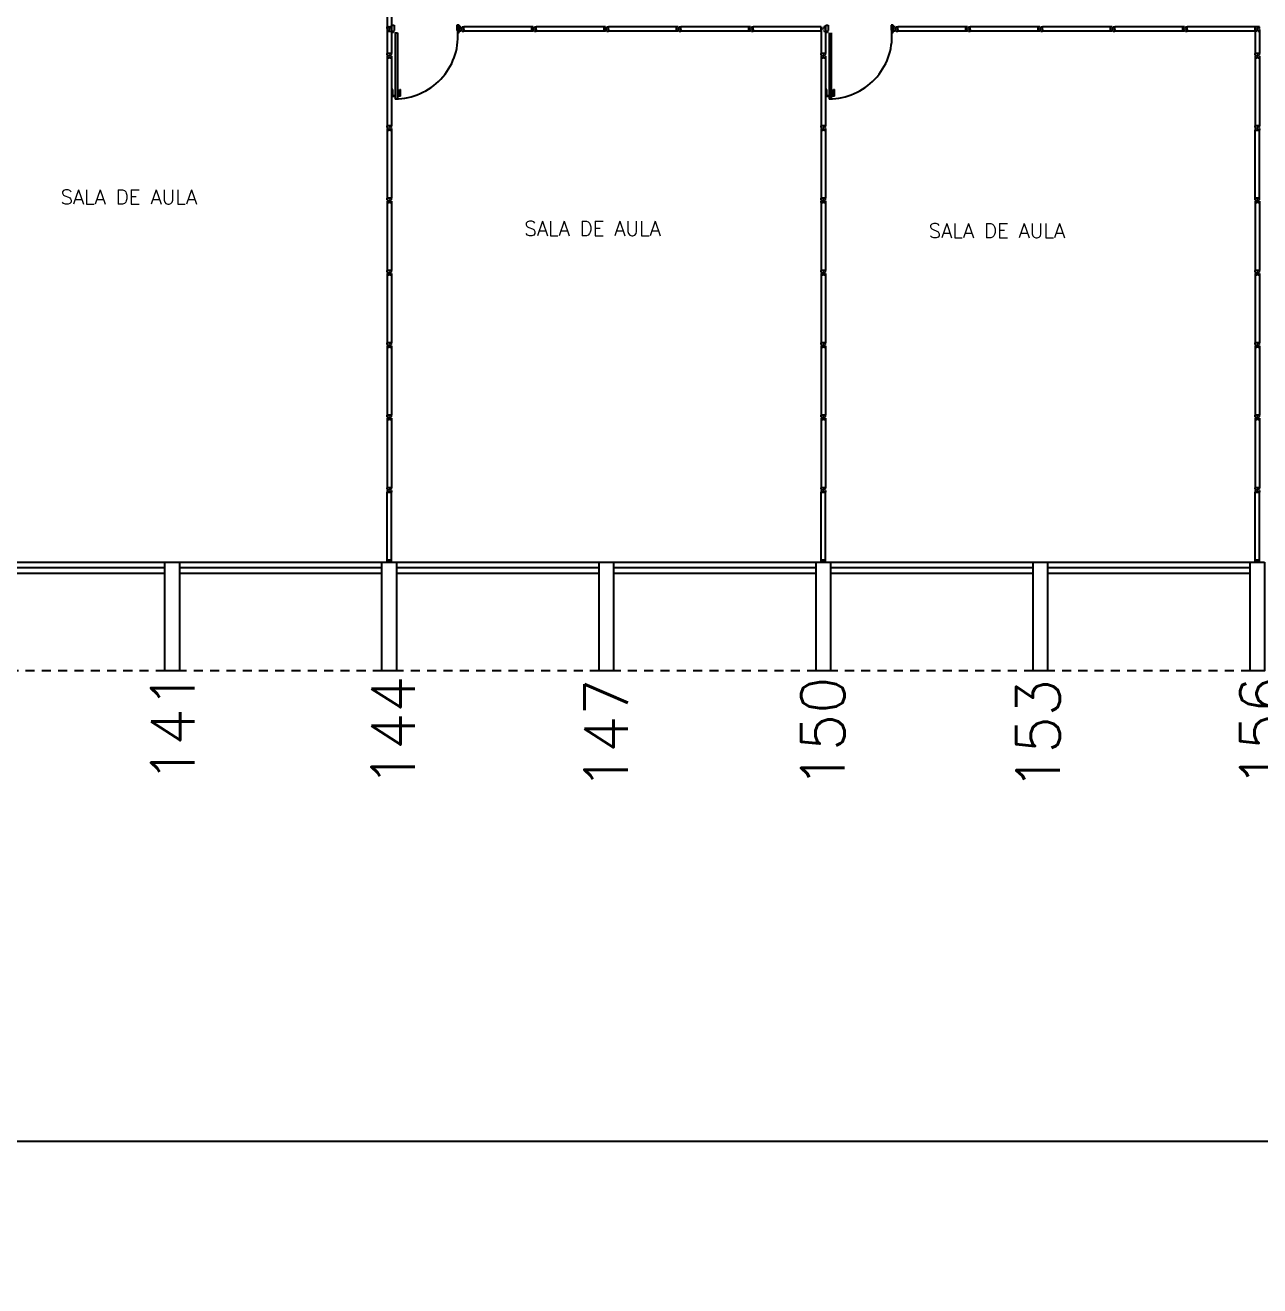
# Model space of a CAD drawing. Header units: millimetres. Extents: x 2860 to 3104, y 1039 to 1134.
# Drawn here: x 3012.18 to 3029.24, y 1042.17 to 1059.6 of the extents above; entities that cross this region are included whole.
import ezdxf

# ---------------------------------------------------------------- set-up
doc = ezdxf.new("R2010")
doc.units = ezdxf.units.MM
doc.linetypes.add('HIDDEN2', pattern=[0.1875, 0.125, -0.0625])
for name, color, linetype in [('ALV', 2, 'Continuous'), ('DIV', 2, 'Continuous'), ('ESQ', 2, 'Continuous'), ('ESTR', 3, 'Continuous'), ('NOPILAR1', 2, 'Continuous'), ('PROJ', 1, 'HIDDEN2'), ('TEXTO', 2, 'Continuous'), ('TEXTO-CENTRO-CUSTO', 2, 'Continuous')]:
    doc.layers.add(name, color=color, linetype=linetype)
doc.styles.add('1', font='romans.shx')
doc.styles.add('NOPILAR', font='simplex.shx', dxfattribs={"height": 0.6})
doc.styles.add('UNB-100', font='simplex.shx', dxfattribs={"height": 0.2})
doc.dimstyles.new('1-600', dxfattribs={"dimtxt": 1.1, "dimasz": 2.5, "dimexe": 2, "dimexo": 4, "dimgap": 0.2, "dimtad": 1, "dimdec": 0, "dimzin": 4, "dimdsep": 46, "dimlunit": 6, "dimtxsty": '1', "dimblk1": 'NONE', "dimblk2": 'NONE', "dimsah": 1, "dimcen": 0, "dimclrd": 2, "dimclre": 2, "dimclrt": 2, "dimadec": 0, "dimazin": 0, "dimtfac": 1, "dimtdec": 0, "dimtmove": 2, "dimatfit": 3, "dimldrblk": 'NONE', "dimfxl": 1, "dimtolj": 1, "dimtzin": 0, "dimarcsym": 0})

# ---------------------------------------------------------------- blocks, each defined once
blk = doc.blocks.new('*D71')
at = {"layer": 'DEFPOINTS', "color": 0, "transparency": 16777216}
for p in [(2912.108, 1050.674), (3053.108, 1050.674), (3053.108, 1044.174)]:
    blk.add_point(p, dxfattribs=at)
at = {"layer": 'TEXTO-CENTRO-CUSTO', "color": 2, "lineweight": -2, "transparency": 16777216}
for p, q in [((2912.108, 1046.674), (2912.108, 1042.174)), ((3053.108, 1046.674), (3053.108, 1042.174)), ((2912.108, 1044.174), (3053.108, 1044.174))]:
    blk.add_line(p, q, dxfattribs=at)
at = {"layer": 'TEXTO-CENTRO-CUSTO', "color": 2, "transparency": 16777216, "insert": (2982.608, 1045.107), "char_height": 1.1, "attachment_point": 5, "style": '1'}
blk.add_mtext('\\A1;Biologia', dxfattribs=at)
blk = doc.blocks.new('_NONE')
at = {"color": 0, "linetype": 'ByBlock'}
blk.add_circle((0, 0), 0.25, dxfattribs=at)
blk = doc.blocks.new('DIV-TTS')
for p, q in [((-0.0051, 0), (0.0051, 0)), ((0, -0.0051), (0, 0.0051)), ((0.0205, 0.006), (0.03, 0.006)), ((0.0205, -0.006), (0.0205, 0.006)), ((0.03, 0.03), (0.97, 0.03)), ((0.03, 0.03), (0.03, -0.03)), ((0.03, 0.009), (0.03, 0.027)), ((0.03, 0.005), (0.03, -0.005)), ((0.97, 0.03), (0.97, -0.03)), ((0.9795, 0.006), (0.97, 0.006)), ((0.97, 0.005), (0.97, -0.005)), ((0.9795, -0.006), (0.9795, 0.006)), ((1.0051, 0), (0.9949, 0)), ((0.9949, 0), (1.0051, 0)), ((1, -0.0051), (1, 0.0051)), ((0.0205, -0.006), (0.03, -0.006)), ((0.03, -0.03), (0.03, -0.009)), ((0.03, -0.009), (0.03, -0.027)), ((0.03, -0.03), (0.97, -0.03)), ((0.9795, -0.006), (0.97, -0.006))]:
    blk.add_line(p, q)
blk = doc.blocks.new('MTINI-TTS')
for p, q in [((-0.03, 0.008), (-0.03, 0.03)), ((0.03, 0.03), (-0.03, 0.03)), ((-0.03, 0.008), (-0.02, 0.008)), ((-0.009, 0.03), (-0.027, 0.03)), ((-0.02, 0.008), (-0.02, 0)), ((-0.001, 0), (-0.02, 0)), ((-0.006, 0.02), (-0.006, 0.03)), ((-0.006, 0.023), (-0.006, 0.027)), ((-0.006, 0.02), (0.006, 0.02)), ((0.005, 0.03), (-0.005, 0.03)), ((0.005, 0), (-0.005, 0)), ((0.004, 0.02), (-0.004, 0.02)), ((0.02, 0), (-0.001, 0)), ((0, -0.005), (0, 0.005)), ((0.006, 0.02), (0.006, 0.03)), ((0.006, 0.023), (0.006, 0.027)), ((0.009, 0.03), (0.027, 0.03)), ((0.03, 0.008), (0.02, 0.008)), ((0.02, 0), (0.02, 0.008)), ((0.03, 0.008), (0.03, 0.03))]:
    blk.add_line(p, q)
blk = doc.blocks.new('DIVMT-TTS')
for p, q in [((-0.03, 0.03), (-0.03, 0.006)), ((-0.008, 0.03), (-0.03, 0.03)), ((-0.0185, 0.006), (-0.03, 0.006)), ((-0.0185, -0.006), (-0.0185, 0.006)), ((-0.008, 0.03), (-0.008, 0.02)), ((-0.008, 0.02), (0.008, 0.02)), ((-0.0051, 0), (0.0051, 0)), ((0.0051, 0), (-0.0051, 0)), ((-0.0051, 0), (0.0051, 0)), ((0, -0.0051), (0, 0.0051)), ((0, 0.0051), (0, -0.0051)), ((0.008, 0.03), (0.008, 0.02)), ((0.008, 0.03), (0.03, 0.03)), ((0.0205, 0.006), (0.03, 0.006)), ((0.0205, -0.006), (0.0205, 0.006)), ((0.0205, 0.006), (0.0205, -0.006)), ((0.0205, 0.006), (0.03, 0.006)), ((0.97, 0.03), (0.03, 0.03)), ((0.03, 0.006), (0.03, 0.03)), ((0.03, -0.03), (0.03, 0.03)), ((0.03, -0.005), (0.03, 0.005)), ((0.97, -0.03), (0.97, 0.03)), ((0.97, 0.03), (0.97, 0.009)), ((0.97, 0.009), (0.97, 0.027)), ((0.9795, 0.006), (0.97, 0.006)), ((0.97, -0.005), (0.97, 0.005)), ((0.9795, 0.006), (0.9795, -0.006)), ((1.0051, 0), (0.9949, 0)), ((1, 0.0051), (1, -0.0051)), ((-0.0185, -0.006), (-0.03, -0.006)), ((-0.03, -0.03), (-0.03, -0.006)), ((-0.008, -0.03), (-0.03, -0.03)), ((-0.008, -0.03), (-0.008, -0.02)), ((-0.008, -0.02), (0.008, -0.02)), ((0.008, -0.03), (0.008, -0.02)), ((0.008, -0.03), (0.03, -0.03)), ((0.0205, -0.006), (0.03, -0.006)), ((0.0205, -0.006), (0.03, -0.006)), ((0.03, -0.006), (0.03, -0.03)), ((0.97, -0.03), (0.03, -0.03)), ((0.9795, -0.006), (0.97, -0.006)), ((0.97, -0.009), (0.97, -0.027))]:
    blk.add_line(p, q)
blk = doc.blocks.new('MTT-TTS')
for p, q in [((-0.008, 0.03), (-0.03, 0.03)), ((-0.03, 0.03), (-0.03, 0.006)), ((-0.0185, 0.006), (-0.03, 0.006)), ((-0.0185, -0.006), (-0.0185, 0.006)), ((-0.008, 0.03), (-0.008, 0.02)), ((-0.008, 0.02), (0.008, 0.02)), ((-0.0051, 0), (0.0051, 0)), ((0, -0.0051), (0, 0.0051)), ((0.008, 0.03), (0.03, 0.03)), ((0.008, 0.03), (0.008, 0.02)), ((0.0205, -0.006), (0.0205, 0.006)), ((0.0205, 0.006), (0.03, 0.006)), ((0.03, 0.006), (0.03, 0.03)), ((-0.03, -0.03), (-0.03, -0.006)), ((-0.0185, -0.006), (-0.03, -0.006)), ((-0.008, -0.03), (-0.03, -0.03)), ((-0.008, -0.02), (0.008, -0.02)), ((-0.008, -0.03), (-0.008, -0.02)), ((0.008, -0.03), (0.008, -0.02)), ((0.008, -0.03), (0.03, -0.03)), ((0.0205, -0.006), (0.03, -0.006)), ((0.03, -0.006), (0.03, -0.03))]:
    blk.add_line(p, q)

msp = doc.modelspace()

# ---------------------------------------------------------------- linework, layer by layer
at = {"layer": 'ALV'}
for p, q in [((3029.202, 1059.514), (3029.178, 1059.514)), ((3029.214, 1059.514), (3029.238, 1059.514))]:
    msp.add_line(p, q, dxfattribs=at)
at = {"layer": 'DIV'}
for p, q in [((3017.179, 1059.574), (3017.239, 1059.574)), ((3017.179, 1059.552), (3017.179, 1059.574)), ((3017.179, 1059.574), (3017.203, 1059.574)), ((3017.179, 1059.552), (3017.189, 1059.552)), ((3017.179, 1059.536), (3017.189, 1059.536)), ((3017.179, 1059.536), (3017.179, 1059.514)), ((3017.203, 1059.514), (3017.179, 1059.514)), ((3017.179, 1059.514), (3017.239, 1059.514)), ((3017.2, 1059.574), (3017.182, 1059.574)), ((3017.189, 1059.552), (3017.189, 1059.536)), ((3017.203, 1059.564), (3017.203, 1059.574)), ((3017.203, 1059.562), (3017.203, 1059.574)), ((3017.215, 1059.564), (3017.203, 1059.564)), ((3017.203, 1059.562), (3017.215, 1059.562)), ((3017.203, 1059.523), (3017.215, 1059.523)), ((3017.203, 1059.523), (3017.203, 1059.514)), ((3017.215, 1059.523), (3017.203, 1059.523)), ((3017.203, 1059.523), (3017.203, 1059.514)), ((3017.204, 1059.574), (3017.214, 1059.574)), ((3017.214, 1059.544), (3017.204, 1059.544)), ((3017.204, 1059.544), (3017.214, 1059.544)), ((3017.214, 1059.544), (3017.204, 1059.544)), ((3017.204, 1059.514), (3017.214, 1059.514)), ((3017.209, 1059.539), (3017.209, 1059.549)), ((3017.209, 1059.549), (3017.209, 1059.539)), ((3017.209, 1059.539), (3017.209, 1059.549)), ((3017.209, 1059.549), (3017.209, 1059.539)), ((3017.215, 1059.564), (3017.215, 1059.574)), ((3017.215, 1059.562), (3017.215, 1059.574)), ((3017.239, 1059.574), (3017.215, 1059.574)), ((3017.215, 1059.523), (3017.215, 1059.514)), ((3017.215, 1059.523), (3017.215, 1059.514)), ((3017.215, 1059.514), (3017.239, 1059.514)), ((3017.218, 1059.574), (3017.236, 1059.574)), ((3017.239, 1059.574), (3017.218, 1059.574)), ((3017.239, 1059.552), (3017.229, 1059.552)), ((3017.229, 1059.552), (3017.229, 1059.536)), ((3017.239, 1059.536), (3017.229, 1059.536)), ((3017.239, 1059.552), (3017.239, 1059.574)), ((3017.239, 1059.536), (3017.239, 1059.514)), ((3017.266, 1059.494), (3017.245, 1059.494)), ((3017.246, 1059.579), (3017.246, 1059.594)), ((3017.246, 1059.594), (3017.276, 1059.594)), ((3017.246, 1059.509), (3017.246, 1059.579)), ((3017.246, 1059.494), (3017.246, 1059.509)), ((3017.266, 1059.524), (3017.266, 1059.494)), ((3017.266, 1059.524), (3017.276, 1059.524)), ((3017.276, 1059.594), (3017.276, 1059.524)), ((3017.291, 1059.489), (3017.291, 1058.575)), ((3017.291, 1059.489), (3017.321, 1059.489)), ((3017.321, 1059.489), (3017.321, 1058.575)), ((3018.145, 1059.594), (3018.145, 1059.524)), ((3018.175, 1059.594), (3018.145, 1059.594)), ((3018.155, 1059.524), (3018.145, 1059.524)), ((3018.155, 1059.524), (3018.155, 1059.494)), ((3018.155, 1059.494), (3018.175, 1059.494)), ((3018.158, 1059.594), (3018.158, 1059.574)), ((3018.158, 1059.574), (3018.173, 1059.574)), ((3018.158, 1059.514), (3018.173, 1059.514)), ((3018.158, 1059.494), (3018.158, 1059.514)), ((3018.175, 1059.579), (3018.175, 1059.594)), ((3018.175, 1059.509), (3018.175, 1059.579)), ((3018.175, 1059.494), (3018.175, 1059.509)), ((3023.178, 1059.514), (3023.178, 1059.204)), ((3023.179, 1059.552), (3023.179, 1059.574)), ((3023.179, 1059.552), (3023.189, 1059.552)), ((3023.179, 1059.536), (3023.189, 1059.536)), ((3023.179, 1059.536), (3023.179, 1059.514)), ((3023.189, 1059.552), (3023.189, 1059.536)), ((3023.215, 1059.564), (3023.215, 1059.574)), ((3023.215, 1059.562), (3023.215, 1059.574)), ((3023.239, 1059.574), (3023.215, 1059.574)), ((3023.215, 1059.523), (3023.215, 1059.514)), ((3023.215, 1059.523), (3023.215, 1059.514)), ((3023.215, 1059.514), (3023.239, 1059.514)), ((3023.218, 1059.574), (3023.236, 1059.574)), ((3023.239, 1059.574), (3023.218, 1059.574)), ((3023.239, 1059.552), (3023.229, 1059.552)), ((3023.229, 1059.552), (3023.229, 1059.536)), ((3023.239, 1059.536), (3023.229, 1059.536)), ((3023.238, 1059.514), (3023.238, 1059.204)), ((3023.239, 1059.552), (3023.239, 1059.574)), ((3023.239, 1059.536), (3023.239, 1059.514)), ((3023.265, 1059.494), (3023.244, 1059.494)), ((3023.245, 1059.579), (3023.245, 1059.594)), ((3023.245, 1059.594), (3023.275, 1059.594)), ((3023.245, 1059.509), (3023.245, 1059.579)), ((3023.245, 1059.494), (3023.245, 1059.509)), ((3023.265, 1059.524), (3023.265, 1059.494)), ((3023.265, 1059.524), (3023.275, 1059.524)), ((3023.275, 1059.594), (3023.275, 1059.524)), ((3023.289, 1059.489), (3023.289, 1058.575)), ((3023.319, 1059.489), (3023.319, 1058.575)), ((3024.144, 1059.594), (3024.144, 1059.524)), ((3024.174, 1059.594), (3024.144, 1059.594)), ((3024.154, 1059.524), (3024.144, 1059.524)), ((3024.154, 1059.524), (3024.154, 1059.494)), ((3024.154, 1059.494), (3024.174, 1059.494)), ((3024.157, 1059.594), (3024.157, 1059.574)), ((3024.157, 1059.574), (3024.172, 1059.574)), ((3024.157, 1059.514), (3024.172, 1059.514)), ((3024.157, 1059.494), (3024.157, 1059.514)), ((3024.174, 1059.579), (3024.174, 1059.594)), ((3024.174, 1059.509), (3024.174, 1059.579)), ((3024.174, 1059.494), (3024.174, 1059.509)), ((3029.202, 1059.574), (3029.178, 1059.574)), ((3029.178, 1059.552), (3029.178, 1059.574)), ((3029.238, 1059.574), (3029.178, 1059.574)), ((3029.178, 1059.552), (3029.188, 1059.552)), ((3029.178, 1059.536), (3029.188, 1059.536)), ((3029.178, 1059.536), (3029.178, 1059.514)), ((3029.178, 1059.514), (3029.178, 1059.204)), ((3029.188, 1059.536), (3029.188, 1059.552)), ((3029.202, 1059.564), (3029.202, 1059.574)), ((3029.202, 1059.564), (3029.202, 1059.574)), ((3029.214, 1059.564), (3029.202, 1059.564)), ((3029.202, 1059.564), (3029.214, 1059.564)), ((3029.202, 1059.525), (3029.202, 1059.514)), ((3029.214, 1059.525), (3029.202, 1059.525)), ((3029.213, 1059.574), (3029.203, 1059.574)), ((3029.213, 1059.544), (3029.203, 1059.544)), ((3029.203, 1059.544), (3029.213, 1059.544)), ((3029.208, 1059.539), (3029.208, 1059.549)), ((3029.208, 1059.549), (3029.208, 1059.539)), ((3029.208, 1059.539), (3029.208, 1059.549)), ((3029.214, 1059.574), (3029.238, 1059.574)), ((3029.214, 1059.564), (3029.214, 1059.574)), ((3029.214, 1059.564), (3029.214, 1059.574)), ((3029.214, 1059.525), (3029.214, 1059.514)), ((3029.238, 1059.552), (3029.228, 1059.552)), ((3029.228, 1059.536), (3029.228, 1059.552)), ((3029.238, 1059.536), (3029.228, 1059.536)), ((3029.238, 1059.552), (3029.238, 1059.574)), ((3029.238, 1059.536), (3029.238, 1059.514)), ((3029.238, 1059.514), (3029.238, 1059.204)), ((3023.202, 1059.204), (3023.178, 1059.204)), ((3023.178, 1059.182), (3023.178, 1059.204)), ((3023.238, 1059.204), (3023.178, 1059.204)), ((3023.178, 1059.182), (3023.188, 1059.182)), ((3023.178, 1059.166), (3023.188, 1059.166)), ((3023.178, 1059.166), (3023.178, 1059.144)), ((3023.178, 1059.144), (3023.202, 1059.144)), ((3023.188, 1059.166), (3023.188, 1059.182)), ((3023.202, 1059.194), (3023.202, 1059.204)), ((3023.202, 1059.194), (3023.202, 1059.204)), ((3023.214, 1059.194), (3023.202, 1059.194)), ((3023.202, 1059.194), (3023.214, 1059.194)), ((3023.202, 1059.155), (3023.202, 1059.144)), ((3023.214, 1059.155), (3023.202, 1059.155)), ((3023.213, 1059.204), (3023.203, 1059.204)), ((3023.213, 1059.174), (3023.203, 1059.174)), ((3023.203, 1059.174), (3023.213, 1059.174)), ((3023.208, 1059.169), (3023.208, 1059.179)), ((3023.208, 1059.179), (3023.208, 1059.169)), ((3023.208, 1059.169), (3023.208, 1059.179)), ((3023.214, 1059.204), (3023.238, 1059.204)), ((3023.214, 1059.194), (3023.214, 1059.204)), ((3023.214, 1059.194), (3023.214, 1059.204)), ((3023.214, 1059.155), (3023.214, 1059.144)), ((3023.238, 1059.144), (3023.214, 1059.144)), ((3023.238, 1059.182), (3023.228, 1059.182)), ((3023.228, 1059.166), (3023.228, 1059.182)), ((3023.238, 1059.166), (3023.228, 1059.166)), ((3023.238, 1059.182), (3023.238, 1059.204)), ((3023.238, 1059.166), (3023.238, 1059.144)), ((3029.202, 1059.204), (3029.178, 1059.204)), ((3029.178, 1059.182), (3029.178, 1059.204)), ((3029.238, 1059.204), (3029.178, 1059.204)), ((3029.178, 1059.182), (3029.188, 1059.182)), ((3029.178, 1059.166), (3029.188, 1059.166)), ((3029.178, 1059.166), (3029.178, 1059.144)), ((3029.188, 1059.166), (3029.188, 1059.182)), ((3029.202, 1059.194), (3029.202, 1059.204)), ((3029.202, 1059.194), (3029.202, 1059.204)), ((3029.214, 1059.194), (3029.202, 1059.194)), ((3029.202, 1059.194), (3029.214, 1059.194)), ((3029.202, 1059.155), (3029.202, 1059.144)), ((3029.214, 1059.155), (3029.202, 1059.155)), ((3029.213, 1059.204), (3029.203, 1059.204)), ((3029.213, 1059.174), (3029.203, 1059.174)), ((3029.203, 1059.174), (3029.213, 1059.174)), ((3029.208, 1059.169), (3029.208, 1059.179)), ((3029.208, 1059.179), (3029.208, 1059.169)), ((3029.208, 1059.169), (3029.208, 1059.179)), ((3029.214, 1059.204), (3029.238, 1059.204)), ((3029.214, 1059.194), (3029.214, 1059.204)), ((3029.214, 1059.194), (3029.214, 1059.204)), ((3029.214, 1059.155), (3029.214, 1059.144)), ((3029.238, 1059.182), (3029.228, 1059.182)), ((3029.228, 1059.166), (3029.228, 1059.182)), ((3029.238, 1059.166), (3029.228, 1059.166)), ((3029.238, 1059.182), (3029.238, 1059.204)), ((3029.238, 1059.166), (3029.238, 1059.144)), ((3017.258, 1058.705), (3017.248, 1058.705)), ((3017.248, 1058.615), (3017.248, 1058.705)), ((3017.248, 1058.615), (3017.288, 1058.615)), ((3017.258, 1058.625), (3017.258, 1058.705)), ((3017.258, 1058.625), (3017.288, 1058.625)), ((3017.321, 1058.575), (3017.291, 1058.575)), ((3017.353, 1058.625), (3017.323, 1058.625)), ((3017.363, 1058.615), (3017.323, 1058.615)), ((3017.353, 1058.705), (3017.363, 1058.705)), ((3017.353, 1058.625), (3017.353, 1058.705)), ((3017.363, 1058.615), (3017.363, 1058.705)), ((3023.257, 1058.705), (3023.247, 1058.705)), ((3023.247, 1058.615), (3023.247, 1058.705)), ((3023.247, 1058.615), (3023.287, 1058.615)), ((3023.257, 1058.625), (3023.257, 1058.705)), ((3023.257, 1058.625), (3023.287, 1058.625)), ((3023.319, 1058.575), (3023.289, 1058.575)), ((3023.351, 1058.625), (3023.321, 1058.625)), ((3023.361, 1058.615), (3023.321, 1058.615)), ((3023.351, 1058.705), (3023.361, 1058.705)), ((3023.351, 1058.625), (3023.351, 1058.705)), ((3023.361, 1058.615), (3023.361, 1058.705)), ((3029.202, 1057.204), (3029.178, 1057.204)), ((3029.178, 1057.182), (3029.178, 1057.204)), ((3029.238, 1057.204), (3029.178, 1057.204)), ((3029.178, 1057.182), (3029.188, 1057.182)), ((3029.178, 1057.166), (3029.188, 1057.166)), ((3029.178, 1057.166), (3029.178, 1057.144)), ((3029.188, 1057.166), (3029.188, 1057.182)), ((3029.202, 1057.194), (3029.202, 1057.204)), ((3029.202, 1057.194), (3029.202, 1057.204)), ((3029.214, 1057.194), (3029.202, 1057.194)), ((3029.202, 1057.194), (3029.214, 1057.194)), ((3029.213, 1057.204), (3029.203, 1057.204)), ((3029.203, 1057.174), (3029.213, 1057.174)), ((3029.213, 1057.174), (3029.203, 1057.174)), ((3029.203, 1057.174), (3029.213, 1057.174)), ((3029.208, 1057.179), (3029.208, 1057.169)), ((3029.208, 1057.169), (3029.208, 1057.179)), ((3029.208, 1057.179), (3029.208, 1057.169)), ((3029.208, 1057.169), (3029.208, 1057.179)), ((3029.214, 1057.204), (3029.238, 1057.204)), ((3029.214, 1057.194), (3029.214, 1057.204)), ((3029.214, 1057.194), (3029.214, 1057.204)), ((3029.238, 1057.182), (3029.228, 1057.182)), ((3029.228, 1057.166), (3029.228, 1057.182)), ((3029.238, 1057.166), (3029.228, 1057.166)), ((3029.238, 1057.182), (3029.238, 1057.204)), ((3029.238, 1057.166), (3029.238, 1057.144)), ((3029.238, 1057.144), (3029.178, 1057.144)), ((3029.178, 1057.144), (3029.199, 1057.144)), ((3029.178, 1057.144), (3029.202, 1057.144)), ((3029.199, 1057.144), (3029.181, 1057.144)), ((3029.202, 1057.155), (3029.202, 1057.144)), ((3029.214, 1057.155), (3029.202, 1057.155)), ((3029.202, 1057.153), (3029.214, 1057.153)), ((3029.202, 1057.153), (3029.202, 1057.144)), ((3029.213, 1057.144), (3029.203, 1057.144)), ((3029.214, 1057.155), (3029.214, 1057.144)), ((3029.214, 1057.153), (3029.214, 1057.144)), ((3029.238, 1057.144), (3029.214, 1057.144)), ((3029.217, 1057.144), (3029.235, 1057.144))]:
    msp.add_line(p, q, dxfattribs=at)
at = {"layer": 'DIV', "color": 1}
for centre in [(3017.293, 1059.444), (3023.292, 1059.444)]:
    msp.add_arc(centre, 0.865, 270, 3.3214, dxfattribs=at)
at = {"layer": 'ESQ', "color": 1}
for p, q in [((3011.308, 1052.174), (3014.108, 1052.174)), ((3014.308, 1052.174), (3017.108, 1052.174)), ((3017.308, 1052.174), (3020.108, 1052.174)), ((3020.308, 1052.174), (3023.108, 1052.174)), ((3023.308, 1052.174), (3026.108, 1052.174)), ((3026.308, 1052.174), (3029.108, 1052.174)), ((3011.308, 1052.099), (3014.108, 1052.099)), ((3011.308, 1052.024), (3014.108, 1052.024)), ((3014.308, 1052.099), (3017.108, 1052.099)), ((3014.308, 1052.024), (3017.108, 1052.024)), ((3017.308, 1052.099), (3020.108, 1052.099)), ((3017.308, 1052.024), (3020.108, 1052.024)), ((3020.308, 1052.099), (3023.108, 1052.099)), ((3020.308, 1052.024), (3023.108, 1052.024)), ((3023.308, 1052.099), (3026.108, 1052.099)), ((3023.308, 1052.024), (3026.108, 1052.024)), ((3026.308, 1052.099), (3029.108, 1052.099)), ((3026.308, 1052.024), (3029.108, 1052.024))]:
    msp.add_line(p, q, dxfattribs=at)
at = {"layer": 'ESTR'}
for points in [[(3014.308, 1052.174), (3014.308, 1050.674), (3014.108, 1050.674), (3014.108, 1052.174)], [(3017.308, 1052.174), (3017.308, 1050.674), (3017.108, 1050.674), (3017.108, 1052.174)], [(3020.308, 1052.174), (3020.308, 1050.674), (3020.108, 1050.674), (3020.108, 1052.174)], [(3023.308, 1052.174), (3023.308, 1050.674), (3023.108, 1050.674), (3023.108, 1052.174)], [(3026.308, 1052.174), (3026.308, 1050.674), (3026.108, 1050.674), (3026.108, 1052.174)], [(3029.308, 1052.174), (3029.308, 1050.674), (3029.108, 1050.674), (3029.108, 1052.174)]]:
    msp.add_lwpolyline(points, close=True, dxfattribs=at)
at = {"layer": 'PROJ'}
for p, q in [((3014.108, 1050.674), (3011.308, 1050.674)), ((3017.108, 1050.674), (3014.308, 1050.674)), ((3020.108, 1050.674), (3017.308, 1050.674)), ((3023.108, 1050.674), (3020.308, 1050.674)), ((3026.108, 1050.674), (3023.308, 1050.674)), ((3029.108, 1050.674), (3026.308, 1050.674))]:
    msp.add_line(p, q, dxfattribs=at)

# ---------------------------------------------------------------- block references
at = {"layer": 'DIV', "rotation": 90}
for name, p in [('DIVMT-TTS', (3017.208, 1059.174)), ('DIVMT-TTS', (3017.208, 1058.174)), ('DIVMT-TTS', (3023.208, 1058.174)), ('DIVMT-TTS', (3029.208, 1058.174)), ('DIVMT-TTS', (3017.208, 1057.174)), ('DIVMT-TTS', (3023.208, 1057.174)), ('DIV-TTS', (3029.208, 1057.174)), ('DIVMT-TTS', (3017.208, 1056.174)), ('DIVMT-TTS', (3023.208, 1056.174)), ('DIVMT-TTS', (3029.208, 1056.174)), ('DIVMT-TTS', (3017.208, 1055.174)), ('DIVMT-TTS', (3023.208, 1055.174)), ('DIVMT-TTS', (3029.208, 1055.174)), ('DIVMT-TTS', (3017.208, 1054.174)), ('DIVMT-TTS', (3023.208, 1054.174)), ('DIVMT-TTS', (3029.208, 1054.174)), ('DIVMT-TTS', (3017.208, 1053.174)), ('DIVMT-TTS', (3023.208, 1053.174)), ('DIVMT-TTS', (3029.208, 1053.174)), ('DIV-TTS', (3017.208, 1052.174)), ('DIV-TTS', (3023.208, 1052.174)), ('DIV-TTS', (3029.208, 1052.174))]:
    msp.add_blockref(name, p, dxfattribs=at)
at = {"layer": 'DIV'}
for name, p in [('DIVMT-TTS', (3018.208, 1059.544)), ('DIVMT-TTS', (3019.208, 1059.544)), ('DIVMT-TTS', (3020.208, 1059.544)), ('DIVMT-TTS', (3021.208, 1059.544)), ('DIVMT-TTS', (3022.208, 1059.544)), ('DIVMT-TTS', (3024.208, 1059.544)), ('DIVMT-TTS', (3025.208, 1059.544)), ('DIVMT-TTS', (3026.208, 1059.544)), ('DIVMT-TTS', (3027.208, 1059.544)), ('DIVMT-TTS', (3028.208, 1059.544)), ('MTT-TTS', (3023.208, 1057.174)), ('MTINI-TTS', (3017.208, 1052.174)), ('MTINI-TTS', (3023.208, 1052.174)), ('MTINI-TTS', (3029.208, 1052.174))]:
    msp.add_blockref(name, p, dxfattribs=at)

# ---------------------------------------------------------------- texts
at = {"layer": 'NOPILAR1', "style": 'NOPILAR'}
for s, p in [('144', (3017.563, 1049.063)), ('144', (3017.563, 1049.063)), ('141', (3014.517, 1049.122)), ('141', (3014.517, 1049.122)), ('147', (3020.507, 1049.022)), ('147', (3020.507, 1049.022)), ('150', (3023.5, 1049.049)), ('150', (3023.5, 1049.049)), ('153', (3026.476, 1049.016)), ('153', (3026.476, 1049.016)), ('156', (3029.568, 1049.058)), ('156', (3029.568, 1049.058))]:
    msp.add_text(s, height=0.6, rotation=90, dxfattribs=at).set_placement(p)
at = {"layer": 'TEXTO', "style": 'UNB-100'}
for p in [(3012.666, 1057.122), (3019.077, 1056.686), (3024.665, 1056.656)]:
    msp.add_text('SALA DE AULA', height=0.2, dxfattribs=at).set_placement(p)

# ---------------------------------------------------------------- dimensions: what is measured, and where the dimension line sits
at = {"layer": 'TEXTO-CENTRO-CUSTO'}
dim = msp.add_aligned_dim(p1=(2912.108, 1050.674), p2=(3053.108, 1050.674), distance=-6.5, text='Biologia', dimstyle='1-600', dxfattribs=at)
dim.commit()
dim.dimension.update_dxf_attribs({"geometry": '*D71', "text_midpoint": (2982.608, 1045.107)})

doc.saveas('drawing.dxf')
